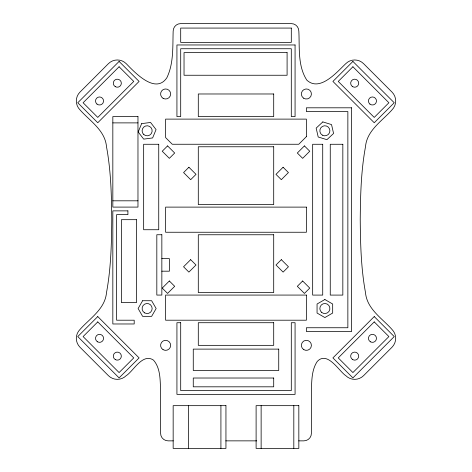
<?xml version="1.0" encoding="UTF-8"?>
<svg xmlns="http://www.w3.org/2000/svg" width="472" height="472" viewBox="0 0 472 472"><rect width="100%" height="100%" fill="white"/><g stroke="black" fill="none" stroke-linecap="round" stroke-linejoin="round"><path stroke-width="0.71" d="M112.832 122.885L137.971 122.885M112.832 200.812L137.971 200.812M161.849 258.621L169.389 258.621L169.389 271.188L161.849 271.188M173.271 440.86L168.132 440.86A7.54 7.54 0 0 1 160.592 433.32L160.592 390.586C160.091 380.332 160.681 368.325 153.488 360.112C142.52 352.714 133.275 371.352 126.201 375.671A12.567 12.567 0 0 1 108.43 375.671L79.992 347.233A12.567 12.567 0 0 1 79.992 329.462C89.975 318.205 105.132 308.995 106.519 292.498C110.95 268.503 111.557 244 111.77 219.663C111.557 195.325 110.95 170.823 106.519 146.827C105.132 130.325 89.975 121.115 79.992 109.864A12.567 12.567 0 0 1 79.992 92.087L108.43 63.649A12.567 12.567 0 0 1 126.201 63.649C134.443 72.057 155.418 94.86 166.84 77.791C173.82 63.39 172.628 46.722 173.159 31.14A7.54 7.54 0 0 1 180.699 23.6L291.301 23.6A7.54 7.54 0 0 1 298.841 31.14C299.673 47.454 297.549 65.791 306.824 80.146C320.028 92.347 337.203 71.685 345.799 63.649A12.567 12.567 0 0 1 363.57 63.649L392.008 92.087A12.567 12.567 0 0 1 392.008 109.864C382.025 121.115 366.868 130.325 365.481 146.827C361.05 170.823 360.443 195.325 360.23 219.663C360.443 244 361.05 268.503 365.481 292.498C366.868 308.995 382.025 318.205 392.008 329.462A12.567 12.567 0 0 1 392.008 347.233L363.57 375.671A12.567 12.567 0 0 1 345.799 375.671C339.156 371.387 327.485 350.548 317.272 361.428C311.591 369.924 311.744 380.757 311.408 390.586L311.408 433.32A7.54 7.54 0 0 1 303.868 440.86L298.729 440.86M225.769 440.86L256.715 440.86M293.814 405.666L293.814 448.4M261.134 405.666L261.134 448.4M220.92 405.666L220.92 448.4M188.558 405.666L188.558 448.4M141.63 123.646L138.196 131.983L143.695 139.128L152.627 137.936L156.067 129.599L150.568 122.454L141.63 123.646M142.621 300.723L138.113 308.529L142.621 316.34L151.636 316.34L156.149 308.529L151.636 300.723L142.621 300.723M119.091 61.431L77.768 102.754L97.763 122.749L139.087 81.426L119.091 61.431M119.091 66.764L83.101 102.754L97.763 117.416L133.753 81.426L119.091 66.764M167.572 145.901L162.238 151.235L169.348 158.344L174.681 153.011L167.572 145.901M188.912 167.241L183.578 172.569L190.688 179.679L196.022 174.351L188.912 167.241M97.763 316.576L77.768 336.571L119.091 377.895L139.087 357.9L97.763 316.576M352.908 61.431L332.913 81.426L374.237 122.749L394.232 102.754L352.908 61.431M97.763 321.904L83.101 336.571L119.091 372.561L133.753 357.9L97.763 321.904M352.908 66.764L338.247 81.426L374.237 117.416L388.898 102.754L352.908 66.764M306.381 136.65L298.776 144.255L172.268 144.255L165.619 137.6L165.619 119.115L306.381 119.115L306.381 136.65M169.348 280.982L162.238 288.091L167.572 293.425L174.681 286.315L169.348 280.982M190.664 259.665L183.555 266.774L188.888 272.102L195.998 264.993L190.664 259.665M283.088 167.241L275.978 174.351L281.312 179.679L288.421 172.569L283.088 167.241M304.428 145.901L297.319 153.011L302.652 158.344L309.762 151.235L304.428 145.901M281.336 259.665L276.002 264.993L283.111 272.102L288.445 266.774L281.336 259.665M302.652 280.982L297.319 286.315L304.428 293.425L309.762 288.091L302.652 280.982M374.237 316.576L332.913 357.9L352.908 377.895L394.232 336.571L374.237 316.576M374.237 321.904L338.247 357.9L352.908 372.561L388.898 336.571L374.237 321.904M322.824 121.912L316.157 128.124L318.205 137.004L326.919 139.671L333.58 133.458L331.533 124.578L322.824 121.912M324.872 299.513L317.06 304.021L317.06 313.036L324.872 317.55L332.677 313.036L332.677 304.021L324.872 299.513M291.301 28.072L180.699 28.072L180.699 42.386L291.301 42.386L291.301 28.072M295.071 44.964L176.929 44.964L176.929 116.602L180.699 116.602L180.699 48.734L291.301 48.734L291.301 116.602L295.071 116.602L295.071 44.964M287.094 52.622L184.033 52.622L184.033 75.249L287.094 75.249L287.094 52.622M273.707 93.981L198.293 93.981L198.293 116.602L273.707 116.602L273.707 93.981M351.628 107.805L306.381 107.805L306.381 111.575L347.858 111.575L347.858 327.745L306.381 327.745L306.381 331.515L351.628 331.515L351.628 107.805M137.971 116.602L112.832 116.602L112.832 207.096L137.971 207.096L137.971 116.602M158.739 144.273L143.659 144.273L143.659 229.734L158.739 229.734L158.739 144.273M322.718 144.273L312.665 144.273L312.665 295.088L322.718 295.088L322.718 144.273M342.831 144.273L330.258 144.273L330.258 295.088L342.831 295.088L342.831 144.273M273.707 146.768L198.293 146.768L198.293 204.6L273.707 204.6L273.707 146.768M306.381 207.114L165.619 207.114L165.619 232.248L306.381 232.248L306.381 207.114M127.912 210.866L112.832 210.866L112.832 323.975L134.201 323.975L134.201 320.205L116.602 320.205L116.602 214.636L127.912 214.636L127.912 210.866M136.496 219.681L121.416 219.681L121.416 302.629L136.496 302.629L136.496 219.681M161.849 234.743L156.822 234.743L156.822 295.071L161.849 295.071L161.849 234.743M273.707 234.761L198.293 234.761L198.293 292.557L273.707 292.557L273.707 234.761M306.381 295.071L165.619 295.071L165.619 320.205L306.381 320.205L306.381 295.071M180.699 322.718L176.929 322.718L176.929 394.356L295.071 394.356L295.071 322.718L291.301 322.718L291.301 390.586L180.699 390.586L180.699 322.718M273.707 322.718L198.293 322.718L198.293 345.345L273.707 345.345L273.707 322.718M278.734 349.115L193.266 349.115L193.266 370.479L278.734 370.479L278.734 349.115M273.707 378.019L193.266 378.019L193.266 386.816L273.707 386.816L273.707 378.019M225.946 405.666L173.159 405.666L173.159 448.4L225.946 448.4L225.946 405.666M298.841 405.666L256.107 405.666L256.107 448.4L298.841 448.4L298.829 405.666M115.304 86.683A4.024 4.024 0 0 0 121.339 83.202A4.024 4.024 0 0 0 115.304 79.721A4.024 4.024 0 0 0 115.304 86.683M97.008 104.1A4.024 4.024 0 0 0 103.515 101.604A4.024 4.024 0 0 0 98.099 97.22A4.024 4.024 0 0 0 97.008 104.1M115.304 359.605A4.024 4.024 0 0 0 121.339 356.118A4.024 4.024 0 0 0 115.304 352.637A4.024 4.024 0 0 0 115.304 359.605M97.533 341.828A4.024 4.024 0 0 0 103.563 338.347A4.024 4.024 0 0 0 97.533 334.866A4.024 4.024 0 0 0 97.533 341.828M352.672 86.683A4.024 4.024 0 0 0 358.708 83.202A4.024 4.024 0 0 0 352.672 79.721A4.024 4.024 0 0 0 352.672 86.683M369.93 104.1A4.024 4.024 0 0 0 376.432 101.604A4.024 4.024 0 0 0 371.016 97.22A4.024 4.024 0 0 0 369.93 104.1M352.672 359.605A4.024 4.024 0 0 0 358.708 356.118A4.024 4.024 0 0 0 352.672 352.637A4.024 4.024 0 0 0 352.672 359.605M370.449 341.828A4.024 4.024 0 0 0 376.479 338.347A4.024 4.024 0 0 0 370.449 334.866A4.024 4.024 0 0 0 370.449 341.828M321.709 312.44A5.027 5.027 0 0 0 329.834 309.313A5.027 5.027 0 0 0 323.06 303.838A5.027 5.027 0 0 0 321.709 312.44M143.86 134.608A5.027 5.027 0 0 0 152.072 131.718A5.027 5.027 0 0 0 145.459 126.048A5.027 5.027 0 0 0 143.86 134.608M144.615 312.883A5.027 5.027 0 0 0 152.155 308.529A5.027 5.027 0 0 0 144.615 304.174A5.027 5.027 0 0 0 144.615 312.883M322.358 135.145A5.027 5.027 0 0 0 329.898 130.791A5.027 5.027 0 0 0 322.358 126.437A5.027 5.027 0 0 0 322.358 135.145M163.105 98.335A5.027 5.027 0 0 0 170.646 93.981A5.027 5.027 0 0 0 163.105 89.627A5.027 5.027 0 0 0 163.105 98.335M303.655 98.205A5.027 5.027 0 0 0 311.402 94.229A5.027 5.027 0 0 0 304.086 89.509A5.027 5.027 0 0 0 303.655 98.205M303.868 349.693A5.027 5.027 0 0 0 311.408 345.345A5.027 5.027 0 0 0 303.868 340.99A5.027 5.027 0 0 0 303.868 349.693M163.058 349.669A5.027 5.027 0 0 0 170.646 345.398A5.027 5.027 0 0 0 163.153 340.961A5.027 5.027 0 0 0 163.058 349.669"/></g></svg>
